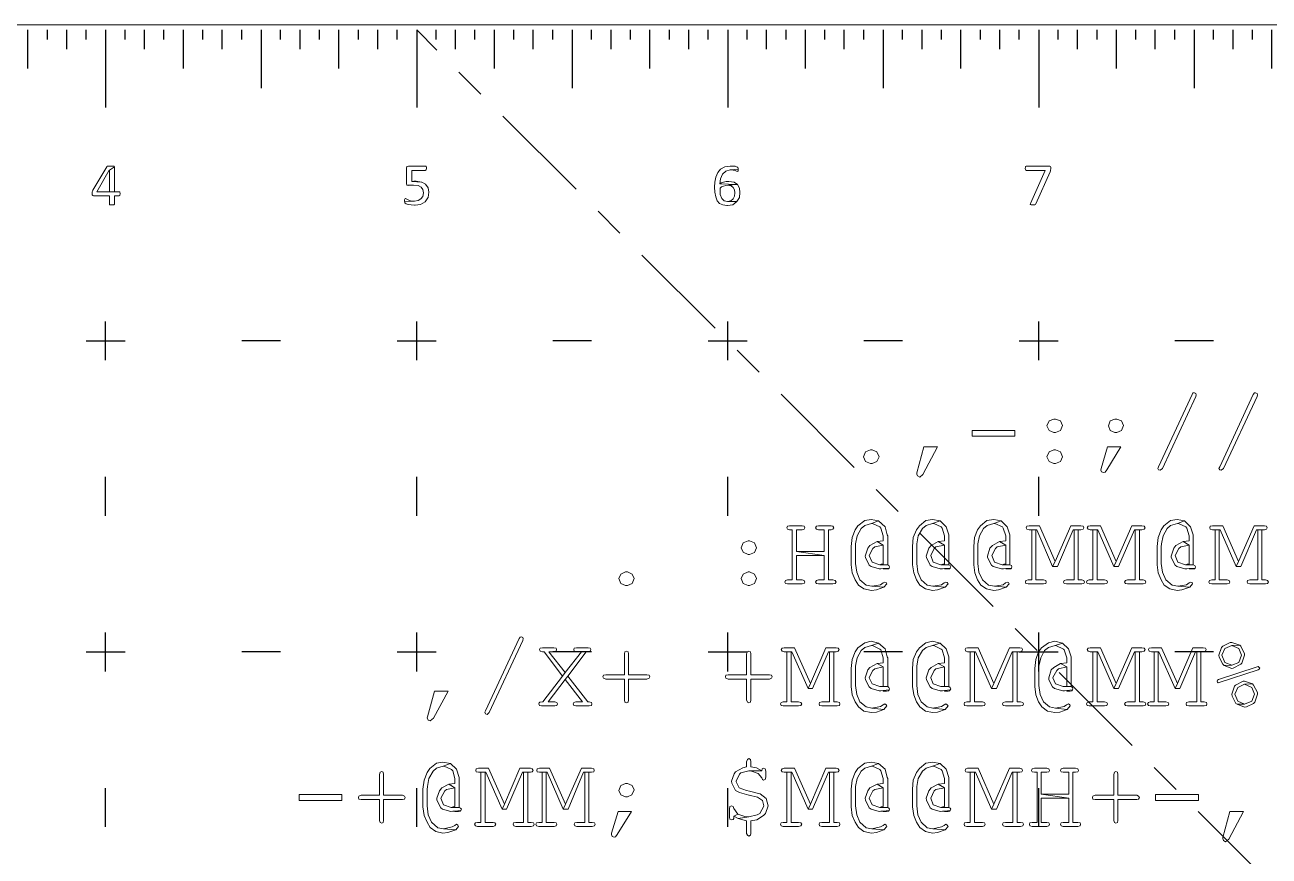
# Model space of a CAD drawing. Header units: inches. Extents: x -51 to 152, y -16 to 48.
# Drawn here: x -47.521 to -43.52, y -4.565 to -1.893 of the extents above; entities that cross this region are included whole.
import ezdxf

# ---------------------------------------------------------------- set-up
doc = ezdxf.new("R2010")
doc.units = ezdxf.units.IN
doc.header["$MEASUREMENT"] = 0
doc.linetypes.add('ACAD_ISO10W100', pattern=[18, 12, -3, 0, -3])
doc.layers.add('NOPLOT', color=40, linetype='Continuous', lineweight=5)

# ---------------------------------------------------------------- blocks, each defined once
blk = doc.blocks.new('inch')
at = {"color": 0}
for p, q in [((0.0625, -0.03125), (0.0625, 0)), ((0.125, -0.0625), (0.125, 0)), ((0.1875, -0.03125), (0.1875, 0))]:
    blk.add_line(p, q, dxfattribs=at)
blk = doc.blocks.new('inchinch')
at = {"color": 0}
for p, q in [((0.25, -0.125), (0.25, 0)), ((0.5, 0), (0.5, -0.1875)), ((0.75, -0.125), (0.75, 0)), ((1, 0), (1, -0.25))]:
    blk.add_line(p, q, dxfattribs=at)
for p in [(0, 0), (0.5, 0)]:
    blk.add_blockref('inch', p, dxfattribs=at)
at = {"color": 0, "xscale": -1}
for p in [(0.5, 0), (1, 0)]:
    blk.add_blockref('inch', p, dxfattribs=at)
blk = doc.blocks.new('PlusMinus')
at = {"color": 0}
for p, q in [((0, -0.0625), (0, 0.0625)), ((-0.0625, 0), (0.0625, 0)), ((0.5625, 0), (0.4375, 0)), ((0, -0.5625), (0, -0.4375))]:
    blk.add_line(p, q, dxfattribs=at)
blk = doc.blocks.new('logogog')
at = {"color": 1, "lineweight": 0}
for points in [[(0.2602, 3.6889), (0.1523, 3.4572), (0.145, 3.4512), (0.145, 3.4512), (0.1401, 3.4524), (0.1401, 3.4524), (0.1377, 3.4572), (0.1377, 3.4572), (0.1401, 3.4621), (0.1401, 3.4621), (0.2481, 3.695), (0.2505, 3.6998), (0.2505, 3.6998), (0.2554, 3.6998), (0.2554, 3.6998), (0.2602, 3.6986), (0.2602, 3.6986), (0.2614, 3.6938), (0.2614, 3.6938), (0.2602, 3.6889), (0.2602, 3.6889), (0.2602, 3.6889)], [(0.4567, 3.6889), (0.3488, 3.4572), (0.3415, 3.4512), (0.3415, 3.4512), (0.3366, 3.4524), (0.3366, 3.4524), (0.3342, 3.4572), (0.3342, 3.4572), (0.3366, 3.4621), (0.3366, 3.4621), (0.4446, 3.695), (0.4482, 3.6998), (0.4482, 3.6998), (0.4519, 3.6998), (0.4519, 3.6998), (0.4567, 3.6986), (0.4567, 3.6986), (0.458, 3.6938), (0.458, 3.6938), (0.4567, 3.6889), (0.4567, 3.6889), (0.4567, 3.6889)], [(-0.191, 3.6161), (-0.1971, 3.6161), (-0.2117, 3.6101), (-0.2189, 3.5943), (-0.2117, 3.5797), (-0.1971, 3.5725), (-0.191, 3.5725), (-0.1753, 3.5797), (-0.1692, 3.5955), (-0.1753, 3.6101)], [(0.0055, 3.6161), (-0.0006, 3.6161), (-0.0151, 3.6101), (-0.0212, 3.5943), (-0.0151, 3.5797), (-0.0006, 3.5725), (0.0055, 3.5725), (0.0213, 3.5797), (0.0273, 3.5955), (0.0213, 3.6101)], [(-0.322, 3.5797), (-0.322, 3.5615), (-0.4591, 3.5615), (-0.4591, 3.5797), (-0.322, 3.5797)], [(-0.6144, 3.5264), (-0.5707, 3.5264), (-0.618, 3.4378), (-0.6277, 3.4293), (-0.6277, 3.4293), (-0.635, 3.433), (-0.635, 3.433), (-0.6374, 3.439), (-0.6374, 3.439), (-0.6374, 3.4427), (-0.6374, 3.4427), (-0.6144, 3.5264)], [(0.0188, 3.5264), (-0.0236, 3.5264), (-0.0443, 3.4572), (-0.0455, 3.4512), (-0.043, 3.4463), (-0.037, 3.4439), (-0.0321, 3.4451), (-0.0261, 3.4524)], [(-0.7866, 3.5167), (-0.7806, 3.5167), (-0.766, 3.5106), (-0.766, 3.5106), (-0.7587, 3.4948), (-0.7587, 3.4948), (-0.766, 3.4791), (-0.766, 3.4791), (-0.7806, 3.473), (-0.7806, 3.473), (-0.7866, 3.473), (-0.8024, 3.4791), (-0.8024, 3.4791), (-0.8085, 3.4948), (-0.8085, 3.4948), (-0.8024, 3.5106), (-0.8024, 3.5106), (-0.7866, 3.5167), (-0.7866, 3.5167), (-0.7866, 3.5167)], [(-0.191, 3.5167), (-0.1971, 3.5167), (-0.2117, 3.5106), (-0.2189, 3.4948), (-0.2117, 3.4791), (-0.1971, 3.473), (-0.191, 3.473), (-0.1753, 3.4791), (-0.1692, 3.4948), (-0.1753, 3.5106)], [(-0.7842, 3.2935), (-0.8048, 3.2898), (-0.8267, 3.2728), (-0.8352, 3.2595), (-0.8449, 3.2352), (-0.8485, 3.2061), (-0.8485, 3.1515), (-0.8485, 3.1479), (-0.8449, 3.1212), (-0.8352, 3.0994), (-0.8243, 3.0824), (-0.8073, 3.0703), (-0.783, 3.0654), (-0.7672, 3.0666), (-0.743, 3.0751), (-0.7818, 3.0787), (-0.8, 3.0824), (-0.8206, 3.0994), (-0.8303, 3.1236), (-0.834, 3.1515), (-0.834, 3.2049), (-0.834, 3.2146), (-0.8291, 3.2401), (-0.8158, 3.2643), (-0.8048, 3.274), (-0.783, 3.2801), (-0.76, 3.2886)], [(-0.76, 3.2886), (-0.783, 3.2801), (-0.7794, 3.2801), (-0.7563, 3.2692), (-0.7527, 3.2656), (-0.7454, 3.2401), (-0.7454, 3.2243), (-0.7648, 3.2219), (-0.7454, 3.211), (-0.7454, 3.1491), (-0.7515, 3.1491), (-0.7563, 3.1479), (-0.7308, 3.1479), (-0.7308, 3.2401), (-0.7321, 3.2437), (-0.7393, 3.2692)], [(-0.5865, 3.2935), (-0.6083, 3.2898), (-0.6289, 3.2728), (-0.6387, 3.2595), (-0.6484, 3.2352), (-0.6508, 3.2061), (-0.6508, 3.1515), (-0.6508, 3.1479), (-0.6471, 3.1212), (-0.6387, 3.0994), (-0.6277, 3.0824), (-0.6095, 3.0703), (-0.5865, 3.0654), (-0.5707, 3.0666), (-0.5465, 3.0751), (-0.5853, 3.0787), (-0.6035, 3.0824), (-0.6229, 3.0994), (-0.6338, 3.1236), (-0.6374, 3.1515), (-0.6374, 3.2049), (-0.6374, 3.2146), (-0.6326, 3.2401), (-0.6192, 3.2643), (-0.6071, 3.274), (-0.5865, 3.2801), (-0.5622, 3.2886)], [(-0.5622, 3.2886), (-0.5865, 3.2801), (-0.5829, 3.2801), (-0.5586, 3.2692), (-0.5562, 3.2656), (-0.5477, 3.2401), (-0.5477, 3.2243), (-0.5683, 3.2219), (-0.5477, 3.211), (-0.5477, 3.1491), (-0.5537, 3.1491), (-0.5598, 3.1479), (-0.5343, 3.1479), (-0.5343, 3.2401), (-0.5343, 3.2437), (-0.5428, 3.2692)], [(-0.39, 3.2935), (-0.4118, 3.2898), (-0.4324, 3.2728), (-0.4421, 3.2595), (-0.4518, 3.2352), (-0.4543, 3.2061), (-0.4543, 3.1515), (-0.4543, 3.1479), (-0.4506, 3.1212), (-0.4421, 3.0994), (-0.4312, 3.0824), (-0.413, 3.0703), (-0.39, 3.0654), (-0.3742, 3.0666), (-0.3499, 3.0751), (-0.3875, 3.0787), (-0.407, 3.0824), (-0.4264, 3.0994), (-0.4373, 3.1236), (-0.4409, 3.1515), (-0.4409, 3.2049), (-0.4409, 3.2146), (-0.4361, 3.2401), (-0.4227, 3.2643), (-0.4106, 3.274), (-0.39, 3.2801), (-0.3657, 3.2886)], [(-0.3657, 3.2886), (-0.39, 3.2801), (-0.3863, 3.2801), (-0.3621, 3.2692), (-0.3596, 3.2656), (-0.3512, 3.2401), (-0.3512, 3.2243), (-0.3718, 3.2219), (-0.3512, 3.211), (-0.3512, 3.1491), (-0.3572, 3.1491), (-0.3633, 3.1479), (-0.3378, 3.1479), (-0.3378, 3.2401), (-0.3378, 3.2437), (-0.3463, 3.2692)], [(0.1996, 3.2935), (0.1789, 3.2898), (0.1571, 3.2728), (0.1486, 3.2595), (0.1389, 3.2352), (0.1353, 3.2061), (0.1353, 3.1515), (0.1353, 3.1479), (0.1389, 3.1212), (0.1486, 3.0994), (0.1583, 3.0824), (0.1765, 3.0703), (0.1996, 3.0654), (0.2153, 3.0666), (0.2408, 3.0751), (0.202, 3.0787), (0.1838, 3.0824), (0.1632, 3.0994), (0.1523, 3.1236), (0.1486, 3.1515), (0.1486, 3.2049), (0.1498, 3.2146), (0.1547, 3.2401), (0.168, 3.2643), (0.1789, 3.274), (0.2008, 3.2801), (0.2238, 3.2886)], [(0.2238, 3.2886), (0.2008, 3.2801), (0.2044, 3.2801), (0.2275, 3.2692), (0.2311, 3.2656), (0.2384, 3.2401), (0.2384, 3.2243), (0.219, 3.2219), (0.2384, 3.211), (0.2384, 3.1491), (0.2323, 3.1491), (0.2263, 3.1479), (0.2517, 3.1479), (0.2517, 3.2401), (0.2517, 3.2437), (0.2432, 3.2692)], [(-1.0062, 3.2728), (-1.0462, 3.2728), (-1.0535, 3.2716), (-1.0547, 3.2668), (-1.0535, 3.2619), (-1.0462, 3.2595), (-1.0377, 3.2595), (-1.0377, 3.0994), (-1.0535, 3.0994), (-1.0596, 3.0969), (-1.062, 3.0921), (-1.0596, 3.0872), (-1.0535, 3.086), (-1.0062, 3.086), (-0.9989, 3.0872), (-0.9977, 3.0921), (-0.9989, 3.0969), (-1.0062, 3.0994), (-1.0244, 3.0994), (-1.0244, 3.177), (-0.9346, 3.177), (-1.0244, 3.1903), (-1.0244, 3.2595), (-1.0062, 3.2595), (-0.9989, 3.2619), (-0.9977, 3.2668), (-0.9989, 3.2716)], [(-0.9128, 3.2728), (-0.9528, 3.2728), (-0.9601, 3.2716), (-0.9625, 3.2668), (-0.9601, 3.2619), (-0.9528, 3.2595), (-0.9346, 3.2595), (-0.9346, 3.1903), (-1.0244, 3.1903), (-0.9346, 3.177), (-0.9346, 3.0994), (-0.9528, 3.0994), (-0.9601, 3.0969), (-0.9625, 3.0921), (-0.9601, 3.0872), (-0.9528, 3.086), (-0.9067, 3.086), (-0.8995, 3.0872), (-0.897, 3.0921), (-0.8995, 3.0969), (-0.9067, 3.0994), (-0.9213, 3.0994), (-0.9213, 3.2595), (-0.9128, 3.2595), (-0.9067, 3.2619), (-0.9043, 3.2668), (-0.9067, 3.2716)], [(-0.2675, 3.2595), (-0.2675, 3.0994), (-0.2796, 3.0994), (-0.2869, 3.0969), (-0.2881, 3.0921), (-0.2869, 3.0872), (-0.2796, 3.086), (-0.2299, 3.086), (-0.2226, 3.0872), (-0.2214, 3.0921), (-0.2226, 3.0969), (-0.2299, 3.0994), (-0.2541, 3.0994), (-0.2541, 3.2595), (-0.2517, 3.2595)], [(-0.2432, 3.2728), (-0.2759, 3.2728), (-0.2832, 3.2716), (-0.2857, 3.2668), (-0.2832, 3.2619), (-0.2759, 3.2595), (-0.2675, 3.2595), (-0.2517, 3.2595), (-0.2007, 3.1418), (-0.1922, 3.1576)], [(-0.1098, 3.2728), (-0.1425, 3.2728), (-0.1922, 3.1576), (-0.2007, 3.1418), (-0.185, 3.1418), (-0.134, 3.2595), (-0.1316, 3.2595), (-0.1183, 3.2595), (-0.1098, 3.2595), (-0.1025, 3.2619), (-0.1001, 3.2668), (-0.1025, 3.2716)], [(-0.1183, 3.2595), (-0.1316, 3.2595), (-0.1316, 3.0994), (-0.1559, 3.0994), (-0.1631, 3.0969), (-0.1656, 3.0921), (-0.1631, 3.0872), (-0.1559, 3.086), (-0.1061, 3.086), (-0.1001, 3.0872), (-0.0976, 3.0921), (-0.1001, 3.0969), (-0.1061, 3.0994), (-0.1183, 3.0994)], [(-0.0709, 3.2595), (-0.0709, 3.0994), (-0.0831, 3.0994), (-0.0891, 3.0969), (-0.0916, 3.0921), (-0.0891, 3.0872), (-0.0831, 3.086), (-0.0333, 3.086), (-0.0261, 3.0872), (-0.0236, 3.0921), (-0.0261, 3.0969), (-0.0333, 3.0994), (-0.0576, 3.0994), (-0.0576, 3.2595), (-0.0552, 3.2595)], [(-0.0467, 3.2728), (-0.0794, 3.2728), (-0.0867, 3.2716), (-0.0891, 3.2668), (-0.0867, 3.2619), (-0.0794, 3.2595), (-0.0709, 3.2595), (-0.0552, 3.2595), (-0.0042, 3.1418), (0.0043, 3.1576)], [(0.0868, 3.2728), (0.054, 3.2728), (0.0043, 3.1576), (-0.0042, 3.1418), (0.0115, 3.1418), (0.0625, 3.2595), (0.0649, 3.2595), (0.0783, 3.2595), (0.0868, 3.2595), (0.094, 3.2619), (0.0965, 3.2668), (0.094, 3.2716)], [(0.0783, 3.2595), (0.0649, 3.2595), (0.0649, 3.0994), (0.0407, 3.0994), (0.0334, 3.0969), (0.031, 3.0921), (0.0334, 3.0872), (0.0407, 3.086), (0.0904, 3.086), (0.0965, 3.0872), (0.0989, 3.0921), (0.0965, 3.0969), (0.0904, 3.0994), (0.0783, 3.0994)], [(0.3221, 3.2595), (0.3221, 3.0994), (0.3112, 3.0994), (0.3039, 3.0969), (0.3015, 3.0921), (0.3039, 3.0872), (0.3112, 3.086), (0.3609, 3.086), (0.367, 3.0872), (0.3694, 3.0921), (0.367, 3.0969), (0.3609, 3.0994), (0.3354, 3.0994), (0.3354, 3.2595), (0.3379, 3.2595)], [(0.3464, 3.2728), (0.3136, 3.2728), (0.3063, 3.2716), (0.3051, 3.2668), (0.3063, 3.2619), (0.3136, 3.2595), (0.3221, 3.2595), (0.3379, 3.2595), (0.39, 3.1418), (0.3973, 3.1576)], [(0.481, 3.2728), (0.447, 3.2728), (0.3973, 3.1576), (0.39, 3.1418), (0.4046, 3.1418), (0.4555, 3.2595), (0.4592, 3.2595), (0.4725, 3.2595), (0.481, 3.2595), (0.4871, 3.2619), (0.4895, 3.2668), (0.4871, 3.2716)], [(0.4725, 3.2595), (0.4592, 3.2595), (0.4592, 3.0994), (0.4337, 3.0994), (0.4264, 3.0969), (0.4252, 3.0921), (0.4276, 3.0872), (0.4337, 3.086), (0.4834, 3.086), (0.4907, 3.0872), (0.4931, 3.0921), (0.4907, 3.0969), (0.4834, 3.0994), (0.4725, 3.0994)], [(-1.1748, 3.2243), (-1.1797, 3.2243), (-1.1954, 3.2182), (-1.2015, 3.2025), (-1.1954, 3.1879), (-1.1797, 3.1806), (-1.1748, 3.1806), (-1.1591, 3.1867), (-1.153, 3.2025), (-1.1591, 3.2182)], [(-0.7648, 3.2219), (-0.7879, 3.2098), (-0.7951, 3.2013), (-0.8036, 3.1758), (-0.8024, 3.1709), (-0.7903, 3.1467), (-0.7842, 3.1418), (-0.7587, 3.1345), (-0.7527, 3.1345), (-0.7454, 3.1358), (-0.726, 3.137), (-0.7248, 3.1406), (-0.7272, 3.1455), (-0.7308, 3.1479), (-0.7563, 3.1479), (-0.7806, 3.1564), (-0.7903, 3.177), (-0.7903, 3.177), (-0.7782, 3.2), (-0.7721, 3.2049), (-0.7454, 3.211)], [(-0.5683, 3.2219), (-0.5913, 3.2098), (-0.5986, 3.2013), (-0.6071, 3.1758), (-0.6059, 3.1709), (-0.5938, 3.1467), (-0.5877, 3.1418), (-0.5622, 3.1345), (-0.555, 3.1345), (-0.5477, 3.1358), (-0.5295, 3.137), (-0.5283, 3.1406), (-0.5295, 3.1455), (-0.5343, 3.1479), (-0.5598, 3.1479), (-0.5841, 3.1564), (-0.5926, 3.177), (-0.5926, 3.177), (-0.5816, 3.2), (-0.5756, 3.2049), (-0.5477, 3.211)], [(-0.3718, 3.2219), (-0.3936, 3.2098), (-0.4021, 3.2013), (-0.4094, 3.1758), (-0.4094, 3.1709), (-0.3973, 3.1467), (-0.3912, 3.1418), (-0.3645, 3.1345), (-0.3584, 3.1345), (-0.3512, 3.1358), (-0.333, 3.137), (-0.3317, 3.1406), (-0.333, 3.1455), (-0.3378, 3.1479), (-0.3633, 3.1479), (-0.3875, 3.1564), (-0.396, 3.177), (-0.396, 3.177), (-0.3839, 3.2), (-0.3791, 3.2049), (-0.3512, 3.211)], [(0.219, 3.2219), (0.1959, 3.2098), (0.1887, 3.2013), (0.1802, 3.1758), (0.1802, 3.1709), (0.1935, 3.1467), (0.1984, 3.1418), (0.225, 3.1345), (0.2311, 3.1345), (0.2384, 3.1358), (0.2578, 3.137), (0.259, 3.1406), (0.2566, 3.1455), (0.2517, 3.1479), (0.2263, 3.1479), (0.202, 3.1564), (0.1935, 3.177), (0.1935, 3.177), (0.2056, 3.2), (0.2117, 3.2049), (0.2384, 3.211)], [(-1.5739, 3.1248), (-1.5679, 3.1248), (-1.5521, 3.1176), (-1.5521, 3.1176), (-1.546, 3.103), (-1.546, 3.103), (-1.5521, 3.0872), (-1.5521, 3.0872), (-1.5679, 3.0812), (-1.5679, 3.0812), (-1.5739, 3.0812), (-1.5885, 3.0872), (-1.5885, 3.0872), (-1.5958, 3.103), (-1.5958, 3.103), (-1.5885, 3.1176), (-1.5885, 3.1176), (-1.5739, 3.1248), (-1.5739, 3.1248), (-1.5739, 3.1248)], [(-1.1748, 3.1248), (-1.1797, 3.1248), (-1.1954, 3.1176), (-1.2015, 3.103), (-1.1954, 3.0872), (-1.1797, 3.0812), (-1.1748, 3.0812), (-1.1591, 3.0872), (-1.153, 3.103), (-1.1591, 3.1176)], [(-0.726, 3.137), (-0.7454, 3.1358), (-0.7454, 3.1345), (-0.7345, 3.1345), (-0.7284, 3.1345)], [(-0.5295, 3.137), (-0.5477, 3.1358), (-0.5477, 3.1345), (-0.5368, 3.1345), (-0.5319, 3.1345)], [(-0.333, 3.137), (-0.3512, 3.1358), (-0.3512, 3.1345), (-0.3402, 3.1345), (-0.3354, 3.1345)], [(0.2578, 3.137), (0.2384, 3.1358), (0.2384, 3.1345), (0.2493, 3.1345), (0.2554, 3.1345)], [(-0.7405, 3.0921), (-0.7454, 3.0897), (-0.7539, 3.0836), (-0.7818, 3.0787), (-0.743, 3.0751), (-0.7333, 3.086), (-0.7357, 3.0909)], [(-0.544, 3.0921), (-0.5489, 3.0897), (-0.5574, 3.0836), (-0.5853, 3.0787), (-0.5465, 3.0751), (-0.5368, 3.086), (-0.5392, 3.0909)], [(-0.3463, 3.0921), (-0.3524, 3.0897), (-0.3596, 3.0836), (-0.3875, 3.0787), (-0.3499, 3.0751), (-0.3402, 3.086), (-0.3427, 3.0909)], [(0.2432, 3.0921), (0.2384, 3.0897), (0.2299, 3.0836), (0.202, 3.0787), (0.2408, 3.0751), (0.2493, 3.086), (0.2481, 3.0909)], [(-1.9039, 2.9041), (-2.0118, 2.6724), (-2.0191, 2.6663), (-2.0191, 2.6663), (-2.024, 2.6687), (-2.024, 2.6687), (-2.0264, 2.6736), (-2.0264, 2.6736), (-2.024, 2.6784), (-2.024, 2.6784), (-1.916, 2.9101), (-1.9124, 2.915), (-1.9124, 2.915), (-1.9087, 2.9162), (-1.9087, 2.9162), (-1.9039, 2.9138), (-1.9039, 2.9138), (-1.9027, 2.9101), (-1.9027, 2.9101), (-1.9039, 2.9041), (-1.9039, 2.9041), (-1.9039, 2.9041)], [(-1.694, 2.881), (-1.7316, 2.881), (-1.7389, 2.8798), (-1.7401, 2.8749), (-1.7389, 2.8701), (-1.7316, 2.8677), (-1.7158, 2.8677), (-1.768, 2.801), (-1.7765, 2.79), (-1.8396, 2.7075), (-1.8493, 2.7063), (-1.8517, 2.7039), (-1.8529, 2.7003), (-1.8505, 2.6954), (-1.8444, 2.6942), (-1.8008, 2.6942), (-1.7947, 2.6954), (-1.7923, 2.7003), (-1.7947, 2.7051), (-1.8008, 2.7075), (-1.8226, 2.7075), (-1.768, 2.7791), (-1.7595, 2.79), (-1.7001, 2.8677), (-1.694, 2.8677), (-1.6879, 2.8701), (-1.6855, 2.8749), (-1.6879, 2.8798)], [(-1.8044, 2.881), (-1.8408, 2.881), (-1.8481, 2.8798), (-1.8505, 2.8749), (-1.8481, 2.8701), (-1.8408, 2.8677), (-1.8359, 2.8677), (-1.7765, 2.79), (-1.768, 2.801), (-1.8202, 2.8677), (-1.8044, 2.8677), (-1.7971, 2.8701), (-1.7959, 2.8749), (-1.7971, 2.8798)], [(-1.0305, 2.881), (-1.0632, 2.881), (-1.0705, 2.8798), (-1.0729, 2.8749), (-1.0705, 2.8701), (-1.0632, 2.8677), (-1.0547, 2.8677), (-1.039, 2.8677), (-0.9868, 2.75), (-0.9795, 2.7658)], [(-0.897, 2.881), (-0.9298, 2.881), (-0.9795, 2.7658), (-0.9868, 2.75), (-0.9722, 2.75), (-0.9213, 2.8677), (-0.9177, 2.8677), (-0.9043, 2.8677), (-0.897, 2.8677), (-0.8898, 2.8701), (-0.8873, 2.8749), (-0.8898, 2.8798)], [(-0.7842, 2.9016), (-0.8048, 2.8968), (-0.8267, 2.881), (-0.8352, 2.8677), (-0.8449, 2.8434), (-0.8485, 2.8143), (-0.8485, 2.7597), (-0.8485, 2.7561), (-0.8449, 2.7294), (-0.8352, 2.7075), (-0.8243, 2.6906), (-0.8073, 2.6772), (-0.783, 2.6724), (-0.7672, 2.6736), (-0.743, 2.6821), (-0.7818, 2.6869), (-0.8, 2.6906), (-0.8206, 2.7075), (-0.8303, 2.7306), (-0.834, 2.7597), (-0.834, 2.8131), (-0.834, 2.8216), (-0.8291, 2.8483), (-0.8158, 2.8725), (-0.8048, 2.8822), (-0.783, 2.8883), (-0.76, 2.8956)], [(-0.76, 2.8956), (-0.783, 2.8883), (-0.7794, 2.8883), (-0.7563, 2.8762), (-0.7527, 2.8737), (-0.7454, 2.8483), (-0.7454, 2.8325), (-0.7648, 2.8301), (-0.7454, 2.8191), (-0.7454, 2.7573), (-0.7515, 2.7561), (-0.7563, 2.7561), (-0.7308, 2.7561), (-0.7308, 2.8483), (-0.7321, 2.8519), (-0.7393, 2.8774)], [(-0.5865, 2.9016), (-0.6083, 2.8968), (-0.6289, 2.881), (-0.6387, 2.8677), (-0.6484, 2.8434), (-0.6508, 2.8143), (-0.6508, 2.7597), (-0.6508, 2.7561), (-0.6471, 2.7294), (-0.6387, 2.7075), (-0.6277, 2.6906), (-0.6095, 2.6772), (-0.5865, 2.6724), (-0.5707, 2.6736), (-0.5465, 2.6821), (-0.5853, 2.6869), (-0.6035, 2.6906), (-0.6229, 2.7075), (-0.6338, 2.7306), (-0.6374, 2.7597), (-0.6374, 2.8131), (-0.6374, 2.8216), (-0.6326, 2.8483), (-0.6192, 2.8725), (-0.6071, 2.8822), (-0.5865, 2.8883), (-0.5622, 2.8956)], [(-0.5622, 2.8956), (-0.5865, 2.8883), (-0.5829, 2.8883), (-0.5586, 2.8762), (-0.5562, 2.8737), (-0.5477, 2.8483), (-0.5477, 2.8325), (-0.5683, 2.8301), (-0.5477, 2.8191), (-0.5477, 2.7573), (-0.5537, 2.7561), (-0.5598, 2.7561), (-0.5343, 2.7561), (-0.5343, 2.8483), (-0.5343, 2.8519), (-0.5428, 2.8774)], [(-0.4397, 2.881), (-0.4737, 2.881), (-0.4797, 2.8798), (-0.4822, 2.8749), (-0.4797, 2.8701), (-0.4737, 2.8677), (-0.4652, 2.8677), (-0.4482, 2.8677), (-0.3973, 2.75), (-0.39, 2.7658)], [(-0.3063, 2.881), (-0.339, 2.881), (-0.39, 2.7658), (-0.3973, 2.75), (-0.3815, 2.75), (-0.3305, 2.8677), (-0.3281, 2.8677), (-0.3148, 2.8677), (-0.3063, 2.8677), (-0.299, 2.8701), (-0.2978, 2.8749), (-0.299, 2.8798)], [(-0.1935, 2.9016), (-0.2141, 2.8968), (-0.2359, 2.881), (-0.2456, 2.8677), (-0.2541, 2.8434), (-0.2578, 2.8143), (-0.2578, 2.7597), (-0.2578, 2.7561), (-0.2541, 2.7294), (-0.2456, 2.7075), (-0.2347, 2.6906), (-0.2165, 2.6772), (-0.1935, 2.6724), (-0.1777, 2.6736), (-0.1534, 2.6821), (-0.191, 2.6869), (-0.2104, 2.6906), (-0.2299, 2.7075), (-0.2408, 2.7306), (-0.2444, 2.7597), (-0.2444, 2.8131), (-0.2444, 2.8216), (-0.2383, 2.8483), (-0.2262, 2.8725), (-0.2141, 2.8822), (-0.1922, 2.8883), (-0.1692, 2.8956)], [(-0.1692, 2.8956), (-0.1922, 2.8883), (-0.1898, 2.8883), (-0.1656, 2.8762), (-0.1631, 2.8737), (-0.1546, 2.8483), (-0.1546, 2.8325), (-0.1753, 2.8301), (-0.1546, 2.8191), (-0.1546, 2.7573), (-0.1607, 2.7561), (-0.1668, 2.7561), (-0.1413, 2.7561), (-0.1413, 2.8483), (-0.1413, 2.8519), (-0.1498, 2.8774)], [(-0.0467, 2.881), (-0.0794, 2.881), (-0.0867, 2.8798), (-0.0891, 2.8749), (-0.0867, 2.8701), (-0.0794, 2.8677), (-0.0709, 2.8677), (-0.0552, 2.8677), (-0.0042, 2.75), (0.0043, 2.7658)], [(0.0868, 2.881), (0.054, 2.881), (0.0043, 2.7658), (-0.0042, 2.75), (0.0115, 2.75), (0.0625, 2.8677), (0.0649, 2.8677), (0.0783, 2.8677), (0.0868, 2.8677), (0.094, 2.8701), (0.0965, 2.8749), (0.094, 2.8798)], [(0.1498, 2.881), (0.1171, 2.881), (0.1098, 2.8798), (0.1074, 2.8749), (0.1098, 2.8701), (0.1171, 2.8677), (0.1256, 2.8677), (0.1413, 2.8677), (0.1935, 2.75), (0.2008, 2.7658)], [(0.2833, 2.881), (0.2505, 2.881), (0.2008, 2.7658), (0.1935, 2.75), (0.2081, 2.75), (0.259, 2.8677), (0.2627, 2.8677), (0.276, 2.8677), (0.2833, 2.8677), (0.2906, 2.8701), (0.293, 2.8749), (0.2906, 2.8798)], [(0.3755, 2.898), (0.3706, 2.898), (0.3464, 2.8859), (0.3427, 2.8822), (0.3342, 2.8568), (0.3354, 2.8507), (0.3464, 2.8276), (0.3512, 2.824), (0.3755, 2.8252), (0.3536, 2.8337), (0.3439, 2.8568), (0.3536, 2.8786), (0.3755, 2.8883), (0.4009, 2.8895)], [(0.4009, 2.8895), (0.3755, 2.8883), (0.3985, 2.8786), (0.407, 2.8568), (0.3985, 2.8337), (0.3755, 2.8252), (0.3512, 2.824), (0.3755, 2.8143), (0.3803, 2.8155), (0.4046, 2.8276), (0.4082, 2.8313), (0.4167, 2.8568), (0.4167, 2.8616), (0.4046, 2.8859)], [(-1.5703, 2.8701), (-1.5763, 2.8677), (-1.5776, 2.8616), (-1.5776, 2.7937), (-1.637, 2.7937), (-1.6443, 2.7925), (-1.6467, 2.7876), (-1.6443, 2.7828), (-1.637, 2.7803), (-1.5776, 2.7803), (-1.5776, 2.7136), (-1.5763, 2.7063), (-1.5715, 2.7039), (-1.5654, 2.7063), (-1.5642, 2.7136), (-1.5642, 2.7803), (-1.5048, 2.7803), (-1.4975, 2.7828), (-1.4951, 2.7876), (-1.4975, 2.7925), (-1.5048, 2.7937), (-1.5642, 2.7937), (-1.5642, 2.8616), (-1.5654, 2.8677)], [(-1.1773, 2.8701), (-1.1821, 2.8677), (-1.1845, 2.8616), (-1.1845, 2.7937), (-1.244, 2.7937), (-1.2512, 2.7925), (-1.2525, 2.7876), (-1.2512, 2.7828), (-1.244, 2.7803), (-1.1845, 2.7803), (-1.1845, 2.7136), (-1.1821, 2.7063), (-1.1773, 2.7039), (-1.1724, 2.7063), (-1.1712, 2.7136), (-1.1712, 2.7803), (-1.1105, 2.7803), (-1.1045, 2.7828), (-1.102, 2.7876), (-1.1045, 2.7925), (-1.1105, 2.7937), (-1.1712, 2.7937), (-1.1712, 2.8616), (-1.1724, 2.8677)], [(-1.0547, 2.8677), (-1.0547, 2.7075), (-1.0669, 2.7075), (-1.0729, 2.7051), (-1.0754, 2.7003), (-1.0729, 2.6954), (-1.0669, 2.6942), (-1.0171, 2.6942), (-1.0098, 2.6954), (-1.0074, 2.7003), (-1.0098, 2.7051), (-1.0171, 2.7075), (-1.0414, 2.7075), (-1.0414, 2.8677), (-1.039, 2.8677)], [(-0.9043, 2.8677), (-0.9177, 2.8677), (-0.9177, 2.7075), (-0.9431, 2.7075), (-0.9504, 2.7051), (-0.9516, 2.7003), (-0.9504, 2.6954), (-0.9431, 2.6942), (-0.8934, 2.6942), (-0.8861, 2.6954), (-0.8849, 2.7003), (-0.8861, 2.7051), (-0.8934, 2.7075), (-0.9043, 2.7075)], [(-0.4652, 2.8677), (-0.4652, 2.7075), (-0.4761, 2.7075), (-0.4834, 2.7051), (-0.4846, 2.7003), (-0.4834, 2.6954), (-0.4761, 2.6942), (-0.4264, 2.6942), (-0.4191, 2.6954), (-0.4179, 2.7003), (-0.4191, 2.7051), (-0.4264, 2.7075), (-0.4518, 2.7075), (-0.4518, 2.8677), (-0.4482, 2.8677)], [(-0.3148, 2.8677), (-0.3281, 2.8677), (-0.3281, 2.7075), (-0.3524, 2.7075), (-0.3596, 2.7051), (-0.3621, 2.7003), (-0.3596, 2.6954), (-0.3524, 2.6942), (-0.3038, 2.6942), (-0.2966, 2.6954), (-0.2941, 2.7003), (-0.2966, 2.7051), (-0.3038, 2.7075), (-0.3148, 2.7075)], [(-0.0709, 2.8677), (-0.0709, 2.7075), (-0.0831, 2.7075), (-0.0891, 2.7051), (-0.0916, 2.7003), (-0.0891, 2.6954), (-0.0831, 2.6942), (-0.0333, 2.6942), (-0.0261, 2.6954), (-0.0236, 2.7003), (-0.0261, 2.7051), (-0.0333, 2.7075), (-0.0576, 2.7075), (-0.0576, 2.8677), (-0.0552, 2.8677)], [(0.0783, 2.8677), (0.0649, 2.8677), (0.0649, 2.7075), (0.0407, 2.7075), (0.0334, 2.7051), (0.031, 2.7003), (0.0334, 2.6954), (0.0407, 2.6942), (0.0904, 2.6942), (0.0965, 2.6954), (0.0989, 2.7003), (0.0965, 2.7051), (0.0904, 2.7075), (0.0783, 2.7075)], [(0.1256, 2.8677), (0.1256, 2.7075), (0.1134, 2.7075), (0.1074, 2.7051), (0.105, 2.7003), (0.1074, 2.6954), (0.1134, 2.6942), (0.1632, 2.6942), (0.1705, 2.6954), (0.1729, 2.7003), (0.1705, 2.7051), (0.1632, 2.7075), (0.1389, 2.7075), (0.1389, 2.8677), (0.1413, 2.8677)], [(0.276, 2.8677), (0.2627, 2.8677), (0.2627, 2.7075), (0.2372, 2.7075), (0.2299, 2.7051), (0.2287, 2.7003), (0.2299, 2.6954), (0.2372, 2.6942), (0.2869, 2.6942), (0.2942, 2.6954), (0.2954, 2.7003), (0.2942, 2.7051), (0.2869, 2.7075), (0.276, 2.7075)], [(-0.7648, 2.8301), (-0.7879, 2.8179), (-0.7951, 2.8094), (-0.8036, 2.784), (-0.8024, 2.7779), (-0.7903, 2.7549), (-0.7842, 2.75), (-0.7587, 2.7427), (-0.7527, 2.7427), (-0.7454, 2.7439), (-0.726, 2.7452), (-0.7248, 2.7488), (-0.7272, 2.7536), (-0.7308, 2.7561), (-0.7563, 2.7561), (-0.7806, 2.7646), (-0.7903, 2.784), (-0.7903, 2.7852), (-0.7782, 2.8082), (-0.7721, 2.8131), (-0.7454, 2.8191)], [(-0.5683, 2.8301), (-0.5913, 2.8179), (-0.5986, 2.8094), (-0.6071, 2.784), (-0.6059, 2.7779), (-0.5938, 2.7549), (-0.5877, 2.75), (-0.5622, 2.7427), (-0.555, 2.7427), (-0.5477, 2.7439), (-0.5295, 2.7452), (-0.5283, 2.7488), (-0.5295, 2.7536), (-0.5343, 2.7561), (-0.5598, 2.7561), (-0.5841, 2.7646), (-0.5926, 2.784), (-0.5926, 2.7852), (-0.5816, 2.8082), (-0.5756, 2.8131), (-0.5477, 2.8191)], [(-0.1753, 2.8301), (-0.1971, 2.8179), (-0.2056, 2.8094), (-0.2129, 2.784), (-0.2129, 2.7779), (-0.2007, 2.7549), (-0.1947, 2.75), (-0.168, 2.7427), (-0.1619, 2.7427), (-0.1546, 2.7439), (-0.1364, 2.7452), (-0.1352, 2.7488), (-0.1364, 2.7536), (-0.1413, 2.7561), (-0.1668, 2.7561), (-0.191, 2.7646), (-0.1995, 2.784), (-0.1995, 2.7852), (-0.1874, 2.8082), (-0.1813, 2.8131), (-0.1546, 2.8191)], [(0.4604, 2.8204), (0.4567, 2.8191), (0.333, 2.7791), (0.3294, 2.7767), (0.3282, 2.7731), (0.3294, 2.7706), (0.3318, 2.7682), (0.3354, 2.7694), (0.4604, 2.8094), (0.464, 2.8119), (0.4652, 2.8155), (0.464, 2.8179)], [(-1.7595, 2.79), (-1.768, 2.7791), (-1.7122, 2.7075), (-1.734, 2.7075), (-1.7401, 2.7051), (-1.7425, 2.7003), (-1.7401, 2.6954), (-1.734, 2.6942), (-1.6904, 2.6942), (-1.6831, 2.6954), (-1.6819, 2.7003), (-1.6831, 2.7051), (-1.6904, 2.7075), (-1.6952, 2.7075)], [(0.4167, 2.7731), (0.4119, 2.7731), (0.3876, 2.7609), (0.384, 2.7573), (0.3755, 2.7318), (0.3767, 2.7257), (0.3888, 2.7015), (0.3924, 2.6991), (0.4167, 2.6991), (0.3949, 2.7088), (0.3852, 2.7318), (0.3949, 2.7536), (0.4167, 2.7633), (0.4422, 2.7646)], [(0.4422, 2.7646), (0.4167, 2.7633), (0.4398, 2.7536), (0.4482, 2.7318), (0.4398, 2.7088), (0.4167, 2.6991), (0.3924, 2.6991), (0.4167, 2.6894), (0.4228, 2.6906), (0.4458, 2.7015), (0.4495, 2.7063), (0.458, 2.7318), (0.458, 2.7367), (0.4458, 2.7609)], [(-2.1877, 2.7415), (-2.1441, 2.7415), (-2.1914, 2.6542), (-2.2023, 2.6457), (-2.2023, 2.6457), (-2.2083, 2.6481), (-2.2083, 2.6481), (-2.212, 2.6554), (-2.212, 2.6554), (-2.2108, 2.659), (-2.2108, 2.659), (-2.1877, 2.7415)], [(-0.726, 2.7452), (-0.7454, 2.7439), (-0.7454, 2.7415), (-0.7345, 2.7415), (-0.7284, 2.7427)], [(-0.5295, 2.7452), (-0.5477, 2.7439), (-0.5477, 2.7415), (-0.5368, 2.7415), (-0.5319, 2.7427)], [(-0.1364, 2.7452), (-0.1546, 2.7439), (-0.1546, 2.7415), (-0.1437, 2.7415), (-0.1389, 2.7427)], [(-0.7405, 2.7003), (-0.7454, 2.6978), (-0.7539, 2.6918), (-0.7818, 2.6869), (-0.743, 2.6821), (-0.7333, 2.6942), (-0.7357, 2.6978)], [(-0.544, 2.7003), (-0.5489, 2.6978), (-0.5574, 2.6918), (-0.5853, 2.6869), (-0.5465, 2.6821), (-0.5368, 2.6942), (-0.5392, 2.6978)], [(-0.1498, 2.7003), (-0.1559, 2.6978), (-0.1631, 2.6918), (-0.191, 2.6869), (-0.1534, 2.6821), (-0.1437, 2.6942), (-0.1449, 2.6978)], [(-1.1773, 2.5244), (-1.1821, 2.5219), (-1.1845, 2.5147), (-1.1845, 2.4977), (-1.1967, 2.4953), (-1.2197, 2.4819), (-1.2246, 2.4759), (-1.2331, 2.4516), (-1.2318, 2.4455), (-1.2197, 2.4225), (-1.2076, 2.4152), (-1.1773, 2.4067), (-1.176, 2.4067), (-1.1493, 2.4006), (-1.1336, 2.3897), (-1.1287, 2.3727), (-1.1287, 2.3715), (-1.1421, 2.3485), (-1.1506, 2.3436), (-1.1773, 2.3376), (-1.2112, 2.3315), (-1.1845, 2.3242), (-1.1845, 2.2842), (-1.1821, 2.2781), (-1.1773, 2.2757), (-1.1724, 2.2781), (-1.1712, 2.2842), (-1.1712, 2.3242), (-1.1518, 2.3279), (-1.1299, 2.3412), (-1.1239, 2.3485), (-1.1154, 2.3727), (-1.1214, 2.3958), (-1.1409, 2.4116), (-1.1457, 2.4128), (-1.1748, 2.4201), (-1.1845, 2.4225), (-1.2088, 2.431), (-1.2185, 2.4504), (-1.2185, 2.4516), (-1.2076, 2.4746), (-1.2027, 2.4783), (-1.1773, 2.4856), (-1.136, 2.4856), (-1.153, 2.4953), (-1.1712, 2.4977), (-1.1712, 2.5147), (-1.1724, 2.5219)], [(-2.3576, 2.4831), (-2.3624, 2.4807), (-2.3648, 2.4734), (-2.3648, 2.4067), (-2.4243, 2.4067), (-2.4316, 2.4043), (-2.4328, 2.3994), (-2.4316, 2.3946), (-2.4243, 2.3934), (-2.3648, 2.3934), (-2.3648, 2.3254), (-2.3624, 2.3194), (-2.3576, 2.3169), (-2.3527, 2.3194), (-2.3515, 2.3254), (-2.3515, 2.3934), (-2.2908, 2.3934), (-2.2848, 2.3946), (-2.2823, 2.3994), (-2.2848, 2.4043), (-2.2908, 2.4067), (-2.3515, 2.4067), (-2.3515, 2.4734), (-2.3527, 2.4807)], [(-2.161, 2.5135), (-2.1817, 2.5098), (-2.2035, 2.4928), (-2.212, 2.4795), (-2.2217, 2.4552), (-2.2253, 2.4261), (-2.2253, 2.3727), (-2.2253, 2.3691), (-2.2217, 2.3412), (-2.212, 2.3206), (-2.2023, 2.3036), (-2.1841, 2.2903), (-2.161, 2.2854), (-2.1453, 2.2866), (-2.1198, 2.2951), (-2.1586, 2.2987), (-2.1768, 2.3024), (-2.1974, 2.3206), (-2.2083, 2.3436), (-2.212, 2.3727), (-2.212, 2.4249), (-2.2108, 2.4346), (-2.2059, 2.4601), (-2.1926, 2.4843), (-2.1817, 2.494), (-2.1598, 2.5001), (-2.1368, 2.5086)], [(-2.1368, 2.5086), (-2.1598, 2.5001), (-2.1574, 2.5001), (-2.1331, 2.4892), (-2.1295, 2.4856), (-2.1222, 2.4601), (-2.1222, 2.4443), (-2.1416, 2.4419), (-2.1222, 2.431), (-2.1222, 2.3703), (-2.1283, 2.3691), (-2.1344, 2.3679), (-2.1089, 2.3679), (-2.1089, 2.4601), (-2.1089, 2.4637), (-2.1174, 2.4904)], [(-2.0385, 2.4807), (-2.0385, 2.3194), (-2.0494, 2.3194), (-2.0567, 2.3182), (-2.0591, 2.3133), (-2.0567, 2.3085), (-2.0494, 2.306), (-1.9997, 2.306), (-1.9936, 2.3085), (-1.9912, 2.3133), (-1.9936, 2.3182), (-1.9997, 2.3194), (-2.0252, 2.3194), (-2.0252, 2.4807), (-2.0228, 2.4807)], [(-2.0143, 2.494), (-2.047, 2.494), (-2.0543, 2.4916), (-2.0555, 2.4868), (-2.0543, 2.4819), (-2.047, 2.4807), (-2.0385, 2.4807), (-2.0228, 2.4807), (-1.9706, 2.3618), (-1.9633, 2.3776)], [(-1.8796, 2.494), (-1.9136, 2.494), (-1.9633, 2.3776), (-1.9706, 2.3618), (-1.956, 2.3618), (-1.9051, 2.4807), (-1.9014, 2.4807), (-1.8881, 2.4807), (-1.8796, 2.4807), (-1.8735, 2.4819), (-1.8711, 2.4868), (-1.8735, 2.4916)], [(-1.8881, 2.4807), (-1.9014, 2.4807), (-1.9014, 2.3194), (-1.9269, 2.3194), (-1.9342, 2.3182), (-1.9354, 2.3133), (-1.933, 2.3085), (-1.9269, 2.306), (-1.8772, 2.306), (-1.8699, 2.3085), (-1.8675, 2.3133), (-1.8699, 2.3182), (-1.8772, 2.3194), (-1.8881, 2.3194)], [(-1.842, 2.4807), (-1.842, 2.3194), (-1.8529, 2.3194), (-1.8602, 2.3182), (-1.8626, 2.3133), (-1.8602, 2.3085), (-1.8529, 2.306), (-1.8032, 2.306), (-1.7971, 2.3085), (-1.7947, 2.3133), (-1.7971, 2.3182), (-1.8032, 2.3194), (-1.8287, 2.3194), (-1.8287, 2.4807), (-1.8262, 2.4807)], [(-1.8177, 2.494), (-1.8505, 2.494), (-1.8578, 2.4916), (-1.859, 2.4868), (-1.8578, 2.4819), (-1.8505, 2.4807), (-1.842, 2.4807), (-1.8262, 2.4807), (-1.7741, 2.3618), (-1.7668, 2.3776)], [(-1.6831, 2.494), (-1.7158, 2.494), (-1.7668, 2.3776), (-1.7741, 2.3618), (-1.7583, 2.3618), (-1.7086, 2.4807), (-1.7049, 2.4807), (-1.6916, 2.4807), (-1.6831, 2.4807), (-1.6758, 2.4819), (-1.6746, 2.4868), (-1.6758, 2.4916)], [(-1.6916, 2.4807), (-1.7049, 2.4807), (-1.7049, 2.3194), (-1.7304, 2.3194), (-1.7365, 2.3182), (-1.7389, 2.3133), (-1.7365, 2.3085), (-1.7304, 2.306), (-1.6807, 2.306), (-1.6734, 2.3085), (-1.671, 2.3133), (-1.6734, 2.3182), (-1.6807, 2.3194), (-1.6916, 2.3194)], [(-1.1299, 2.494), (-1.1348, 2.4916), (-1.136, 2.4856), (-1.1773, 2.4856), (-1.1724, 2.4856), (-1.1469, 2.4771), (-1.136, 2.4625), (-1.1336, 2.4577), (-1.1299, 2.4552), (-1.1251, 2.4577), (-1.1227, 2.4649), (-1.1227, 2.4843), (-1.1251, 2.4916)], [(-1.0547, 2.4807), (-1.0547, 2.3194), (-1.0669, 2.3194), (-1.0729, 2.3182), (-1.0754, 2.3133), (-1.0729, 2.3085), (-1.0669, 2.306), (-1.0171, 2.306), (-1.0098, 2.3085), (-1.0074, 2.3133), (-1.0098, 2.3182), (-1.0171, 2.3194), (-1.0414, 2.3194), (-1.0414, 2.4807), (-1.039, 2.4807)], [(-1.0305, 2.494), (-1.0632, 2.494), (-1.0705, 2.4916), (-1.0729, 2.4868), (-1.0705, 2.4819), (-1.0632, 2.4807), (-1.0547, 2.4807), (-1.039, 2.4807), (-0.9868, 2.3618), (-0.9795, 2.3776)], [(-0.897, 2.494), (-0.9298, 2.494), (-0.9795, 2.3776), (-0.9868, 2.3618), (-0.9722, 2.3618), (-0.9213, 2.4807), (-0.9177, 2.4807), (-0.9043, 2.4807), (-0.897, 2.4807), (-0.8898, 2.4819), (-0.8873, 2.4868), (-0.8898, 2.4916)], [(-0.9043, 2.4807), (-0.9177, 2.4807), (-0.9177, 2.3194), (-0.9431, 2.3194), (-0.9504, 2.3182), (-0.9516, 2.3133), (-0.9504, 2.3085), (-0.9431, 2.306), (-0.8934, 2.306), (-0.8861, 2.3085), (-0.8849, 2.3133), (-0.8861, 2.3182), (-0.8934, 2.3194), (-0.9043, 2.3194)], [(-0.7842, 2.5135), (-0.8048, 2.5098), (-0.8267, 2.4928), (-0.8352, 2.4795), (-0.8449, 2.4552), (-0.8485, 2.4261), (-0.8485, 2.3727), (-0.8485, 2.3691), (-0.8449, 2.3412), (-0.8352, 2.3206), (-0.8243, 2.3036), (-0.8073, 2.2903), (-0.783, 2.2854), (-0.7672, 2.2866), (-0.743, 2.2951), (-0.7818, 2.2987), (-0.8, 2.3024), (-0.8206, 2.3206), (-0.8303, 2.3436), (-0.834, 2.3727), (-0.834, 2.4249), (-0.834, 2.4346), (-0.8291, 2.4601), (-0.8158, 2.4843), (-0.8048, 2.494), (-0.783, 2.5001), (-0.76, 2.5086)], [(-0.76, 2.5086), (-0.783, 2.5001), (-0.7794, 2.5001), (-0.7563, 2.4892), (-0.7527, 2.4856), (-0.7454, 2.4601), (-0.7454, 2.4443), (-0.7648, 2.4419), (-0.7454, 2.431), (-0.7454, 2.3703), (-0.7515, 2.3691), (-0.7563, 2.3679), (-0.7308, 2.3679), (-0.7308, 2.4601), (-0.7321, 2.4637), (-0.7393, 2.4904)], [(-0.5865, 2.5135), (-0.6083, 2.5098), (-0.6289, 2.4928), (-0.6387, 2.4795), (-0.6484, 2.4552), (-0.6508, 2.4261), (-0.6508, 2.3727), (-0.6508, 2.3691), (-0.6471, 2.3412), (-0.6387, 2.3206), (-0.6277, 2.3036), (-0.6095, 2.2903), (-0.5865, 2.2854), (-0.5707, 2.2866), (-0.5465, 2.2951), (-0.5853, 2.2987), (-0.6035, 2.3024), (-0.6229, 2.3206), (-0.6338, 2.3436), (-0.6374, 2.3727), (-0.6374, 2.4249), (-0.6374, 2.4346), (-0.6326, 2.4601), (-0.6192, 2.4843), (-0.6071, 2.494), (-0.5865, 2.5001), (-0.5622, 2.5086)], [(-0.5622, 2.5086), (-0.5865, 2.5001), (-0.5829, 2.5001), (-0.5586, 2.4892), (-0.5562, 2.4856), (-0.5477, 2.4601), (-0.5477, 2.4443), (-0.5683, 2.4419), (-0.5477, 2.431), (-0.5477, 2.3703), (-0.5537, 2.3691), (-0.5598, 2.3679), (-0.5343, 2.3679), (-0.5343, 2.4601), (-0.5343, 2.4637), (-0.5428, 2.4904)], [(-0.4652, 2.4807), (-0.4652, 2.3194), (-0.4761, 2.3194), (-0.4834, 2.3182), (-0.4846, 2.3133), (-0.4834, 2.3085), (-0.4761, 2.306), (-0.4264, 2.306), (-0.4191, 2.3085), (-0.4179, 2.3133), (-0.4191, 2.3182), (-0.4264, 2.3194), (-0.4518, 2.3194), (-0.4518, 2.4807), (-0.4482, 2.4807)], [(-0.4397, 2.494), (-0.4737, 2.494), (-0.4797, 2.4916), (-0.4822, 2.4868), (-0.4797, 2.4819), (-0.4737, 2.4807), (-0.4652, 2.4807), (-0.4482, 2.4807), (-0.3973, 2.3618), (-0.39, 2.3776)], [(-0.3063, 2.494), (-0.339, 2.494), (-0.39, 2.3776), (-0.3973, 2.3618), (-0.3815, 2.3618), (-0.3305, 2.4807), (-0.3281, 2.4807), (-0.3148, 2.4807), (-0.3063, 2.4807), (-0.299, 2.4819), (-0.2978, 2.4868), (-0.299, 2.4916)], [(-0.3148, 2.4807), (-0.3281, 2.4807), (-0.3281, 2.3194), (-0.3524, 2.3194), (-0.3596, 2.3182), (-0.3621, 2.3133), (-0.3596, 2.3085), (-0.3524, 2.306), (-0.3038, 2.306), (-0.2966, 2.3085), (-0.2941, 2.3133), (-0.2966, 2.3182), (-0.3038, 2.3194), (-0.3148, 2.3194)], [(-0.2189, 2.494), (-0.259, 2.494), (-0.2662, 2.4916), (-0.2687, 2.4868), (-0.2662, 2.4819), (-0.259, 2.4807), (-0.2505, 2.4807), (-0.2505, 2.3194), (-0.2662, 2.3194), (-0.2735, 2.3182), (-0.2747, 2.3133), (-0.2735, 2.3085), (-0.2662, 2.306), (-0.2189, 2.306), (-0.2129, 2.3085), (-0.2104, 2.3133), (-0.2129, 2.3182), (-0.2189, 2.3194), (-0.2371, 2.3194), (-0.2371, 2.397), (-0.1486, 2.397), (-0.2371, 2.4103), (-0.2371, 2.4807), (-0.2189, 2.4807), (-0.2129, 2.4819), (-0.2104, 2.4868), (-0.2129, 2.4916)], [(-0.1267, 2.494), (-0.1668, 2.494), (-0.1728, 2.4916), (-0.1753, 2.4868), (-0.1728, 2.4819), (-0.1668, 2.4807), (-0.1486, 2.4807), (-0.1486, 2.4103), (-0.2371, 2.4103), (-0.1486, 2.397), (-0.1486, 2.3194), (-0.1668, 2.3194), (-0.1728, 2.3182), (-0.1753, 2.3133), (-0.1728, 2.3085), (-0.1668, 2.306), (-0.1195, 2.306), (-0.1122, 2.3085), (-0.111, 2.3133), (-0.1122, 2.3182), (-0.1195, 2.3194), (-0.1352, 2.3194), (-0.1352, 2.4807), (-0.1267, 2.4807), (-0.1195, 2.4819), (-0.117, 2.4868), (-0.1195, 2.4916)], [(0.0031, 2.4831), (-0.0018, 2.4807), (-0.0042, 2.4734), (-0.0042, 2.4067), (-0.0637, 2.4067), (-0.0709, 2.4043), (-0.0722, 2.3994), (-0.0709, 2.3946), (-0.0637, 2.3934), (-0.0042, 2.3934), (-0.0042, 2.3254), (-0.0018, 2.3194), (0.0031, 2.3169), (0.0079, 2.3194), (0.0091, 2.3254), (0.0091, 2.3934), (0.0698, 2.3934), (0.0758, 2.3946), (0.0783, 2.3994), (0.0758, 2.4043), (0.0698, 2.4067), (0.0091, 2.4067), (0.0091, 2.4734), (0.0079, 2.4807)], [(-2.1416, 2.4419), (-2.1647, 2.431), (-2.172, 2.4213), (-2.1804, 2.397), (-2.1804, 2.3909), (-2.1671, 2.3667), (-2.1623, 2.3618), (-2.1356, 2.3545), (-2.1295, 2.3558), (-2.1222, 2.3558), (-2.1028, 2.3582), (-2.1016, 2.3618), (-2.104, 2.3655), (-2.1089, 2.3679), (-2.1344, 2.3679), (-2.1586, 2.3764), (-2.1671, 2.397), (-2.1671, 2.397), (-2.155, 2.4213), (-2.1489, 2.4249), (-2.1222, 2.431)], [(-1.5679, 2.4443), (-1.5739, 2.4443), (-1.5885, 2.4382), (-1.5958, 2.4225), (-1.5885, 2.4079), (-1.5739, 2.4019), (-1.5679, 2.4019), (-1.5533, 2.4079), (-1.546, 2.4237), (-1.5521, 2.4382)], [(-0.7648, 2.4419), (-0.7879, 2.431), (-0.7951, 2.4213), (-0.8036, 2.397), (-0.8024, 2.3909), (-0.7903, 2.3667), (-0.7842, 2.3618), (-0.7587, 2.3545), (-0.7527, 2.3558), (-0.7454, 2.3558), (-0.726, 2.3582), (-0.7248, 2.3618), (-0.7272, 2.3655), (-0.7308, 2.3679), (-0.7563, 2.3679), (-0.7806, 2.3764), (-0.7903, 2.397), (-0.7903, 2.397), (-0.7782, 2.4213), (-0.7721, 2.4249), (-0.7454, 2.431)], [(-0.5683, 2.4419), (-0.5913, 2.431), (-0.5986, 2.4213), (-0.6071, 2.397), (-0.6059, 2.3909), (-0.5938, 2.3667), (-0.5877, 2.3618), (-0.5622, 2.3545), (-0.555, 2.3558), (-0.5477, 2.3558), (-0.5295, 2.3582), (-0.5283, 2.3618), (-0.5295, 2.3655), (-0.5343, 2.3679), (-0.5598, 2.3679), (-0.5841, 2.3764), (-0.5926, 2.397), (-0.5926, 2.397), (-0.5816, 2.4213), (-0.5756, 2.4249), (-0.5477, 2.431)], [(-2.4861, 2.4091), (-2.4861, 2.3897), (-2.6232, 2.3897), (-2.6232, 2.4091), (-2.4861, 2.4091)], [(0.2687, 2.4091), (0.2687, 2.3897), (0.1304, 2.3897), (0.1304, 2.4091), (0.2687, 2.4091)], [(-1.2331, 2.3727), (-1.2379, 2.3703), (-1.2391, 2.363), (-1.2391, 2.3364), (-1.2379, 2.3303), (-1.2331, 2.3279), (-1.2282, 2.3291), (-1.2258, 2.3315), (-1.2258, 2.34), (-1.2124, 2.3461), (-1.2258, 2.3643), (-1.2282, 2.3703)], [(-2.1028, 2.3582), (-2.1222, 2.3558), (-2.1222, 2.3545), (-2.1113, 2.3545), (-2.1052, 2.3558)], [(-1.5545, 2.3545), (-1.597, 2.3545), (-1.6188, 2.2854), (-1.6188, 2.2805), (-1.6164, 2.2745), (-1.6103, 2.2721), (-1.6055, 2.2733), (-1.6006, 2.2805)], [(-1.2124, 2.3461), (-1.2258, 2.34), (-1.2112, 2.3315), (-1.1773, 2.3376), (-1.187, 2.3376)], [(-0.726, 2.3582), (-0.7454, 2.3558), (-0.7454, 2.3545), (-0.7345, 2.3545), (-0.7284, 2.3558)], [(-0.5295, 2.3582), (-0.5477, 2.3558), (-0.5477, 2.3545), (-0.5368, 2.3545), (-0.5319, 2.3558)], [(0.3694, 2.3545), (0.4131, 2.3545), (0.3658, 2.266), (0.3548, 2.2575), (0.3548, 2.2575), (0.3488, 2.2611), (0.3488, 2.2611), (0.3464, 2.2672), (0.3464, 2.2672), (0.3464, 2.2708), (0.3464, 2.2708), (0.3694, 2.3545)], [(-2.1174, 2.3133), (-2.1222, 2.3097), (-2.1307, 2.3048), (-2.1586, 2.2987), (-2.1198, 2.2951), (-2.1113, 2.306), (-2.1125, 2.3109)], [(-0.7405, 2.3133), (-0.7454, 2.3097), (-0.7539, 2.3048), (-0.7818, 2.2987), (-0.743, 2.2951), (-0.7333, 2.306), (-0.7357, 2.3109)], [(-0.544, 2.3133), (-0.5489, 2.3097), (-0.5574, 2.3048), (-0.5853, 2.2987), (-0.5465, 2.2951), (-0.5368, 2.306), (-0.5392, 2.3109)]]:
    blk.add_lwpolyline(points, close=True, dxfattribs=at)

msp = doc.modelspace()

# ---------------------------------------------------------------- linework, layer by layer
at = {"color": 1, "linetype": 'ACAD_ISO10W100', "ltscale": 0.0277}
msp.add_line((-36.8055, -11.3646), (-46.2613, -1.9088), dxfattribs=at)
at = {"color": 1, "lineweight": 0}
for points in [[(-47.2451, -2.3468), (-47.251, -2.3468), (-47.2539, -2.3468), (-47.2568, -2.3477), (-47.2578, -2.3497), (-47.3025, -2.4245), (-47.3034, -2.4274), (-47.3044, -2.4294), (-47.3044, -2.4323), (-47.3044, -2.4352), (-47.3044, -2.4391), (-47.3034, -2.441), (-47.3025, -2.442), (-47.3005, -2.443), (-47.249, -2.443), (-47.249, -2.4692), (-47.249, -2.4702), (-47.2481, -2.4711), (-47.2451, -2.4721), (-47.2412, -2.4721), (-47.2374, -2.4721), (-47.2344, -2.4711), (-47.2335, -2.4702), (-47.2325, -2.4692), (-47.2325, -2.443), (-47.2189, -2.443), (-47.216, -2.441), (-47.215, -2.4362), (-47.216, -2.4303), (-47.2189, -2.4294), (-47.2325, -2.4294), (-47.2898, -2.4294), (-47.25, -2.3604), (-47.249, -2.3604), (-47.2325, -2.3497), (-47.2335, -2.3477), (-47.2364, -2.3468), (-47.2393, -2.3468)], [(-47.2325, -2.3497), (-47.249, -2.3604), (-47.249, -2.4294), (-47.2898, -2.4294), (-47.2325, -2.4294)], [(-46.2335, -2.3468), (-46.2879, -2.3468), (-46.2928, -2.3487), (-46.2937, -2.3536), (-46.2937, -2.4041), (-46.2928, -2.4089), (-46.2714, -2.4089), (-46.2568, -2.4099), (-46.2471, -2.4148), (-46.2412, -2.4226), (-46.2393, -2.4332), (-46.2412, -2.4449), (-46.248, -2.4527), (-46.2568, -2.4575), (-46.2685, -2.4595), (-46.3005, -2.4614), (-46.2996, -2.4634), (-46.2996, -2.4653), (-46.2986, -2.4663), (-46.2947, -2.4682), (-46.2889, -2.4702), (-46.2791, -2.4721), (-46.2685, -2.4731), (-46.2665, -2.4731), (-46.249, -2.4702), (-46.2344, -2.4624), (-46.2257, -2.4488), (-46.2247, -2.4478), (-46.2218, -2.4313), (-46.2247, -2.4167), (-46.2325, -2.4051), (-46.2451, -2.3983), (-46.2461, -2.3983), (-46.2772, -2.3963), (-46.2772, -2.3613), (-46.2335, -2.3613), (-46.2306, -2.3594), (-46.2296, -2.3536), (-46.2296, -2.3506), (-46.2306, -2.3487), (-46.2315, -2.3477)], [(-45.251, -2.3468), (-45.2529, -2.3468), (-45.2704, -2.3497), (-45.284, -2.3574), (-45.2928, -2.3681), (-45.2996, -2.3827), (-45.3025, -2.3983), (-45.3034, -2.4148), (-45.3025, -2.4313), (-45.2996, -2.4459), (-45.2947, -2.4585), (-45.2879, -2.4673), (-45.2772, -2.4721), (-45.2636, -2.4741), (-45.2617, -2.4741), (-45.2451, -2.4711), (-45.2315, -2.4614), (-45.2617, -2.4605), (-45.2723, -2.4585), (-45.2801, -2.4517), (-45.285, -2.4381), (-45.285, -2.4352), (-45.2859, -2.4177), (-45.2811, -2.4138), (-45.2743, -2.4119), (-45.2675, -2.4099), (-45.2607, -2.4089), (-45.2296, -2.406), (-45.2869, -2.4041), (-45.284, -2.3876), (-45.2782, -2.373), (-45.2675, -2.3633), (-45.2529, -2.3594), (-45.2276, -2.3574), (-45.2276, -2.3545), (-45.2276, -2.3536), (-45.2286, -2.3516), (-45.2296, -2.3506), (-45.2325, -2.3497), (-45.2374, -2.3477), (-45.2442, -2.3468)], [(-45.2276, -2.3574), (-45.2529, -2.3594), (-45.2442, -2.3604), (-45.2374, -2.3613), (-45.2335, -2.3633), (-45.2306, -2.3642), (-45.2286, -2.3633), (-45.2276, -2.3623), (-45.2276, -2.3604)], [(-44.2276, -2.3468), (-44.3005, -2.3468), (-44.3015, -2.3477), (-44.3034, -2.3487), (-44.3034, -2.3506), (-44.3044, -2.3545), (-44.3034, -2.3594), (-44.3005, -2.3613), (-44.2403, -2.3613), (-44.2879, -2.4673), (-44.2889, -2.4692), (-44.2879, -2.4702), (-44.285, -2.4711), (-44.2801, -2.4721), (-44.2762, -2.4721), (-44.2733, -2.4711), (-44.2714, -2.4702), (-44.2704, -2.4682), (-44.2247, -2.3652), (-44.2238, -2.3623), (-44.2238, -2.3594), (-44.2228, -2.3574), (-44.2228, -2.3536), (-44.2228, -2.3506), (-44.2238, -2.3487), (-44.2257, -2.3468)], [(-46.2626, -2.3953), (-46.2704, -2.3953), (-46.2772, -2.3963), (-46.2461, -2.3983)], [(-45.2578, -2.3963), (-45.2665, -2.3963), (-45.2743, -2.3983), (-45.2811, -2.4012), (-45.2869, -2.4041), (-45.2296, -2.406), (-45.2403, -2.3992), (-45.2403, -2.3992)], [(-46.2928, -2.4089), (-46.2889, -2.4099), (-46.2811, -2.4089), (-46.2714, -2.4089)], [(-45.2296, -2.406), (-45.2607, -2.4089), (-45.25, -2.4109), (-45.2432, -2.4157), (-45.2393, -2.4235), (-45.2383, -2.4332), (-45.2393, -2.4439), (-45.2442, -2.4527), (-45.251, -2.4585), (-45.2617, -2.4605), (-45.2315, -2.4614), (-45.2238, -2.4478), (-45.2218, -2.4323), (-45.2238, -2.4177)], [(-46.2976, -2.4517), (-46.2986, -2.4517), (-46.2996, -2.4537), (-46.3005, -2.4556), (-46.3005, -2.4585), (-46.3005, -2.4614), (-46.2685, -2.4595), (-46.2811, -2.4585), (-46.2889, -2.4556), (-46.2947, -2.4527)]]:
    msp.add_lwpolyline(points, close=True, dxfattribs=at)
at = {"layer": 'NOPLOT'}
msp.add_lwpolyline([(-36.2457, -11.4088), (-36.2457, -2.4088, 0.414214), (-36.7613, -1.8932), (-50.7613, -1.8932, 0.414214), (-51.2769, -2.4088), (-51.2769, -11.4088, 0.414214), (-50.7613, -11.9244), (-36.7613, -11.9244, 0.414214)], format="xyb", close=True, dxfattribs=at)

# ---------------------------------------------------------------- block references
at = {"color": 1}
for name, p in [('inchinch', (-48.2613, -1.9088)), ('inchinch', (-47.2613, -1.9088)), ('inchinch', (-46.2613, -1.9088)), ('inchinch', (-45.2613, -1.9088)), ('inchinch', (-44.2613, -1.9088)), ('PlusMinus', (-47.2613, -2.9088)), ('PlusMinus', (-46.2613, -2.9088)), ('PlusMinus', (-45.2613, -2.9088)), ('PlusMinus', (-44.2613, -2.9088)), ('PlusMinus', (-47.2613, -3.9088)), ('PlusMinus', (-46.2613, -3.9088)), ('PlusMinus', (-45.2613, -3.9088)), ('PlusMinus', (-44.2613, -3.9088))]:
    msp.add_blockref(name, p, dxfattribs=at)
at = {"color": 0}
msp.add_blockref('logogog', (-44.016, -6.7762), dxfattribs=at)

doc.saveas('drawing.dxf')
